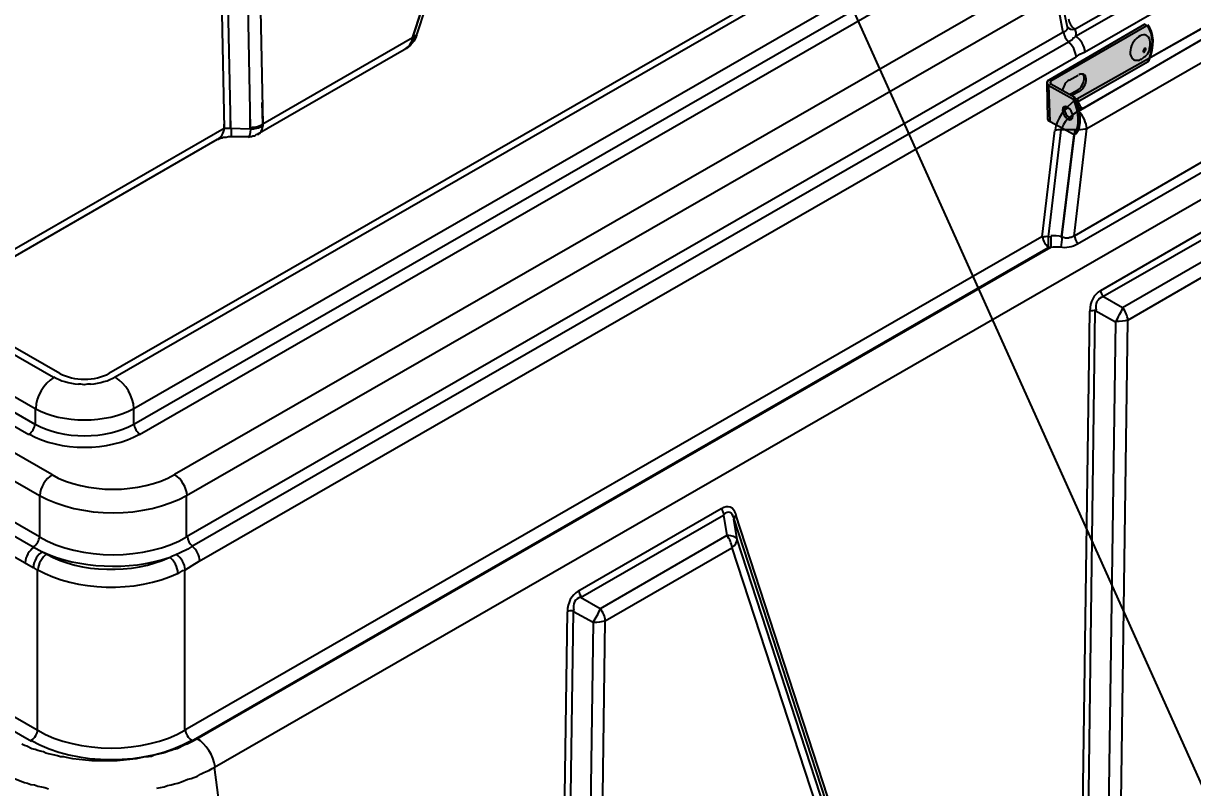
# Model space of a CAD drawing. Header units: feet. Extents: x -208 to 2089, y -974 to 342.
# Drawn here: x 799.73 to 833.36, y -572.62 to -550.63 of the extents above; entities that cross this region are included whole.
import ezdxf
from ezdxf import colors
from ezdxf.entities.mleader import LeaderData, LeaderLine
from ezdxf.math import Vec2, Vec3

# ---------------------------------------------------------------- set-up
doc = ezdxf.new("R2010")
doc.units = ezdxf.units.FT
doc.header["$MEASUREMENT"] = 0
doc.layers.add('EQUIPMENT', color=6, linetype='Continuous')
doc.layers.add('TEXT', color=1, linetype='Continuous')
doc.styles.add('NEI-A', font='arial.ttf', dxfattribs={"height": 0.1})

msp = doc.modelspace()

# ---------------------------------------------------------------- linework, layer by layer
at = {"layer": 'EQUIPMENT'}
for points in [[(855.03703, -530.28151), (802.19107, -560.70409)], [(855.20177, -530.39134), (802.37412, -560.81392)], [(803.0697, -562.46135), (855.93396, -532.02047)], [(858.51494, -534.61975), (833.30923, -549.13546), (833.12618, -549.22698), (833.08957, -549.22698), (833.05296, -549.24529), (833.03466, -549.26359), (829.99606, -551.00255), (829.95945, -551.03916), (829.92284, -551.05746), (829.90454, -551.09407), (829.88623, -551.11238), (829.81301, -551.14899), (829.79471, -551.16729), (804.57069, -565.683), (804.46086, -565.75622), (804.24121, -565.86605), (804.11307, -565.92096), (804.02155, -565.95757), (803.93002, -566.01248)], [(804.16799, -566.4701), (804.25951, -566.41519), (804.31443, -566.37858), (804.36934, -566.36027), (804.589, -566.23214), (804.79035, -566.10401), (830.01436, -551.5883), (830.12419, -551.51508), (830.25233, -551.46017), (833.29092, -549.70291), (833.41906, -549.62969), (833.52889, -549.55647), (858.7529, -535.04076), (858.95425, -534.91263), (859.17391, -534.8028), (859.22883, -534.76619), (859.26543, -534.72958), (859.32035, -534.71128), (859.35696, -534.67467)], [(806.32795, -539.48883), (806.62083, -553.52861), (806.60253, -552.90625)], [(805.54085, -539.7634), (805.98016, -539.59866), (806.25473, -553.63844), (806.25473, -553.1076)], [(805.22967, -539.94645), (805.50424, -553.65674), (805.50424, -553.52861)], [(805.39441, -539.85492), (805.68729, -553.65674), (805.68729, -553.43709)], [(803.56393, -572.63882), (803.78359, -572.60221), (803.87511, -572.5656), (803.98494, -572.5473), (804.07646, -572.51069), (804.16799, -572.49238), (804.27782, -572.45577), (804.46086, -572.38255), (804.55239, -572.36425), (804.73544, -572.29103), (804.82696, -572.23612), (804.90018, -572.19951), (804.9917, -572.1629), (805.06492, -572.12629), (805.15645, -572.07137), (805.22967, -572.03476), (860.05254, -540.45898)], [(789.04822, -557.81193), (800.19585, -564.21861), (800.19585, -565.40843), (776.91214, -551.99101), (777.09519, -548.75106)], [(829.95945, -550.80119), (832.66856, -549.24529)], [(829.02591, -549.26359), (804.07646, -563.61455)], [(829.61166, -550.0507), (829.7581, -550.72798), (829.7581, -550.74628)], [(832.0462, -550.69137), (831.99128, -550.65476), (829.22726, -552.26558)], [(829.28217, -552.39371), (829.28217, -552.28388), (832.0462, -550.69137)], [(832.08281, -551.73474), (832.11942, -551.62491), (832.15603, -551.53339), (832.17433, -551.42356), (832.19264, -551.27712), (832.21094, -551.14899), (832.19264, -551.02085), (832.17433, -550.91102), (832.13772, -550.8195), (832.08281, -550.72798), (832.0462, -550.69137)], [(830.10589, -553.1259), (833.78515, -551.00255), (830.1425, -553.1259)], [(832.11942, -551.07577), (832.11942, -551.11238), (832.13772, -551.14899), (832.13772, -551.29542)], [(829.95945, -556.75025), (830.32555, -553.65674), (834.04142, -551.51508), (834.57226, -554.07775), (829.95945, -556.75025), (829.94115, -556.75025), (829.92284, -556.76856), (829.90454, -556.76856), (829.86793, -556.78686), (829.83132, -556.78686), (829.79471, -556.80517), (829.70318, -556.80517), (829.64827, -556.78686), (829.59335, -556.78686), (829.95945, -553.82149)], [(831.97298, -551.5883), (831.89976, -551.66152)], [(831.97298, -551.5883), (832.00959, -551.57), (832.0462, -551.53339)], [(832.11942, -551.38695), (832.0462, -551.53339)], [(832.11942, -551.38695), (832.11942, -551.35034), (832.13772, -551.29542)], [(800.3972, -565.90265), (800.26906, -565.84774), (800.0128, -565.7013), (776.83892, -552.3571), (776.72909, -552.28388), (776.69248, -552.26558), (776.65587, -552.22897), (776.61926, -552.19236), (776.54604, -552.11914), (776.52774, -552.08253), (776.49113, -552.04592), (776.47282, -552.00931), (776.47282, -551.9727), (776.45452, -551.93609), (776.45452, -551.80796), (776.47282, -551.77135), (776.47282, -551.73474), (776.49113, -551.69813)], [(832.08281, -551.73474), (830.03267, -552.90625)], [(831.80823, -551.69813), (831.77163, -551.69813)], [(831.80823, -551.69813), (831.84484, -551.67983)], [(831.86315, -551.66152), (831.84484, -551.67983)], [(831.86315, -551.66152), (831.89976, -551.66152)], [(775.83216, -556.56721), (776.10673, -552.10084), (776.10673, -552.26558), (776.17995, -552.41202), (776.19825, -552.46693), (776.23486, -552.50354), (776.27147, -552.54015), (776.28978, -552.57676), (776.363, -552.64998), (776.41791, -552.68659), (776.45452, -552.7232), (776.56435, -552.79642), (799.75653, -566.14062), (800.0128, -566.28706), (800.12263, -566.36027), (800.12263, -570.97308), (776.30808, -557.26279), (776.56435, -552.79642)], [(829.22726, -552.26558), (829.19065, -552.28388), (829.17234, -552.32049), (829.17234, -552.3388)], [(829.81301, -552.26558), (830.06928, -552.11914)], [(829.17234, -552.3388), (829.19065, -553.38217)], [(829.26387, -553.45539), (829.22726, -552.41202), (829.92284, -552.79642), (829.97775, -552.75981), (829.28217, -552.37541)], [(829.83132, -552.66828), (830.03267, -552.55846), (830.08758, -552.59507), (829.88623, -552.70489)], [(830.01436, -553.80318), (830.03267, -553.74827), (830.06928, -553.69335), (830.08758, -553.63844), (830.12419, -553.492), (830.12419, -553.21743), (830.10589, -553.1259), (830.06928, -553.03438), (830.05097, -552.96116), (830.03267, -552.90625)], [(829.79471, -553.05269), (829.66657, -553.1259)], [(829.19065, -553.38217), (829.20895, -553.41878), (829.22726, -553.43709), (829.26387, -553.45539), (829.95945, -553.82149)], [(805.50424, -553.65674), (797.01081, -558.54413)], [(829.392, -553.71166), (829.02591, -556.76856), (804.36934, -570.97308), (804.36934, -566.36027)], [(829.97775, -553.69335), (829.59335, -556.78686)], [(830.01436, -553.80318), (829.95945, -553.82149)], [(800.7816, -560.70409), (792.06851, -555.70688), (791.88547, -555.79841), (800.59855, -560.81392)], [(834.82853, -555.94484), (830.70995, -558.32447)], [(791.37293, -556.69534), (800.06771, -561.71086), (800.06771, -562.16848), (790.27464, -556.51229)], [(800.54364, -563.61455), (789.41432, -557.20787), (790.0916, -556.82347), (799.88466, -562.46135)], [(804.55239, -571.28427), (829.20895, -557.07974), (829.28217, -557.07974), (804.71713, -571.22935), (804.57069, -571.30257), (804.51578, -571.33918), (804.44256, -571.37579), (804.36934, -571.39409), (804.14968, -571.50392), (804.05816, -571.52223), (803.98494, -571.55884), (803.91172, -571.57714), (803.8202, -571.61375), (803.74698, -571.63206), (803.65545, -571.65036), (803.49071, -571.68697), (803.41749, -571.72358), (803.32597, -571.74189), (803.23444, -571.74189), (803.14292, -571.76019), (802.97817, -571.7968), (802.42903, -571.85171), (801.69684, -571.85171), (801.14769, -571.7968), (800.96465, -571.76019), (800.89143, -571.74189), (800.7999, -571.74189), (800.70838, -571.70528), (800.63516, -571.68697), (800.45211, -571.65036), (800.37889, -571.63206), (800.30567, -571.59545), (800.21415, -571.57714), (800.14093, -571.55884), (800.06771, -571.52223), (799.97619, -571.50392), (799.82975, -571.4307), (799.75653, -571.4124), (799.68331, -571.37579)], [(776.12503, -557.55567), (799.95788, -571.28427)], [(830.39877, -558.91022), (830.10589, -579.35668), (825.78596, -581.84614), (820.2213, -564.76776)], [(801.66023, -561.01527), (801.56871, -561.01527), (801.47718, -561.03358), (801.38566, -561.01527), (801.31244, -561.01527)], [(819.80029, -564.60301), (815.68171, -566.98264)], [(815.37052, -567.56839), (815.07765, -588.01485), (807.86556, -592.17004), (805.22967, -572.03476)], [(815.2607, -587.99655), (815.55357, -567.55009), (816.12102, -567.86127), (815.82814, -588.03316), (815.2607, -588.03316)], [(799.20739, -572.25442), (799.75653, -572.47408), (799.84805, -572.49238), (799.93958, -572.52899), (800.04941, -572.5473), (800.14093, -572.58391), (800.25076, -572.60221), (800.34228, -572.62052), (800.45211, -572.65713)]]:
    msp.add_lwpolyline(points, dxfattribs=at)
for points in [[(802.90496, -562.16848), (802.90496, -561.71086), (855.73261, -531.28828), (855.76922, -531.72759)], [(829.62996, -550.89272), (804.42425, -565.40843), (804.42425, -564.21861), (829.392, -549.84935), (829.392, -549.86765), (829.42861, -549.97748), (829.46522, -550.069), (829.48353, -550.16053), (829.52013, -550.27036)], [(830.78317, -558.48921), (834.90175, -556.12789), (834.99327, -556.71365), (831.35061, -558.8187)], [(835.13971, -557.06144), (840.61284, -573.82863), (831.22248, -579.24685), (831.49705, -559.16649)], [(815.75493, -567.14738), (819.87351, -564.78606), (819.96503, -565.37182), (816.32237, -567.47687)], [(820.11147, -565.71961), (825.5846, -582.4868), (816.19424, -587.88672), (816.46881, -567.82466)]]:
    msp.add_lwpolyline(points, close=True, dxfattribs=at)
for points in [[(816.92334, -533.09059, 0.18088695), (816.50542, -533.63129), (810.92246, -551.03916), (811.17873, -550.25205)], [(811.28855, -550.19714), (811.05059, -550.92933, -0.2052577), (810.6845, -551.38695), (806.45609, -553.82149), (806.41948, -553.83979), (806.40117, -553.8581), (806.36456, -553.8764), (806.32795, -553.8764), (806.29134, -553.89471), (805.63237, -553.89471), (805.55915, -553.91301), (805.46763, -553.91301), (805.44932, -553.93132), (805.39441, -553.93132), (805.3761, -553.94962), (805.3578, -553.94962), (805.33949, -553.96793), (805.30288, -553.96793), (797.19386, -558.65395)], [(829.96865, -552.83706, -0.02832302), (830.03267, -552.79642), (833.67532, -550.74628), (832.11942, -551.62491)], [(810.92246, -551.03916), (806.62083, -553.52861, -0.03301277), (806.61613, -553.5823)], [(806.25067, -553.63818, -0.04552843), (806.25473, -553.67505), (805.68729, -553.65674, -0.02527617), (805.50906, -553.64342)], [(830.06928, -553.69335), (829.57505, -553.69335), (829.20895, -556.76856), (829.28279, -556.75998, 0.01469613), (829.28457, -557.06786, -0.033005), (829.55674, -557.06144, 0.18567766), (830.05097, -556.96991), (834.66378, -554.31572), (834.70039, -554.29741), (834.737, -554.2608), (834.77361, -554.2425), (834.84683, -554.16928), (834.86514, -554.13267), (834.86514, -554.11436), (834.90175, -554.07775), (834.90175, -554.05945), (834.92005, -554.02284), (834.92005, -553.98623)]]:
    msp.add_lwpolyline(points, format="xyb", dxfattribs=at)
for points in [[(830.28894, -579.33838), (830.56351, -558.89192), (831.14926, -559.2214), (830.85639, -579.37499), (830.28894, -579.37499, -0.0316734)], [(825.73104, -581.99257), (825.74935, -582.32206), (820.25791, -565.48164), (820.16638, -564.89589), (825.73104, -581.97427, -0.00494149)]]:
    msp.add_lwpolyline(points, format="xyb", close=True, dxfattribs=at)
for centre, radius, start, end in [((809.83938, -550.76304), 1.13402, 342.896367, 346.138981), ((834.50592, -556.84993), 5.29711, 179.026978, 182.394842), ((829.29052, -558.83764), 2.09715, 81.453537, 90.194735), ((828.78159, -557.67932), 2.81591, 327.229632, 336.355934), ((813.75335, -566.33749), 2.81591, 327.229632, 336.355934)]:
    msp.add_arc(centre, radius, start, end, dxfattribs=at)
for points in [[(829.7975, -550.49514), (829.80256, -550.60478), (829.87972, -550.73549), (829.97201, -550.79075)], [(810.93594, -551.02397), (811.00281, -550.99929), (811.04716, -550.95917), (811.06329, -550.90874)], [(829.65107, -550.87954), (829.65553, -550.97634), (829.7167, -551.09176), (829.79734, -551.15555)], [(829.65719, -550.87362), (829.74302, -550.83777), (829.78579, -550.78225), (829.77327, -550.72289)], [(829.76562, -550.73161), (829.80645, -550.78968), (829.88528, -550.81433), (829.97064, -550.79574)], [(830.00059, -550.98899), (830.02603, -550.92097), (830.016, -550.85054), (829.97172, -550.78628)], [(832.12009, -551.07078), (832.06979, -550.94446), (831.93718, -550.92024), (831.80306, -551.01288)], [(832.10776, -551.71483), (832.27628, -551.29458), (832.26339, -550.88243), (832.07498, -550.66698)], [(810.69597, -551.37898), (810.80315, -551.31751), (810.87978, -551.21909), (810.918, -551.0938)], [(810.92811, -551.09487), (810.99325, -551.06344), (811.03852, -551.01637), (811.05866, -550.95913)], [(830.01005, -551.57706), (830.00384, -551.42973), (829.91102, -551.25444), (829.78807, -551.15786)], [(830.26632, -551.44893), (830.25929, -551.28206), (830.1421, -551.08359), (830.00128, -551.00006)], [(831.80306, -551.01288), (831.66895, -551.10552), (831.57052, -551.28934), (831.56775, -551.45232)], [(831.56775, -551.45232), (831.56498, -551.6153), (831.65864, -551.71225), (831.79166, -551.6841)], [(831.95793, -551.38314), (831.94122, -551.41433), (831.93852, -551.44542), (831.95189, -551.45258)], [(831.95189, -551.45258), (831.96525, -551.45974), (831.98963, -551.44026), (832.00634, -551.40906)], [(832.01237, -551.33962), (831.99901, -551.33246), (831.97463, -551.35195), (831.95793, -551.38314)], [(832.00634, -551.40906), (832.02304, -551.37787), (832.02574, -551.34678), (832.01237, -551.33962)], [(829.23404, -552.2485), (829.15186, -552.29664), (829.15186, -552.372), (829.23405, -552.41682)], [(829.81255, -552.25715), (829.71772, -552.31035), (829.63858, -552.43297), (829.6218, -552.55269)], [(830.30008, -552.23387), (830.29476, -552.10284), (830.19942, -552.0477), (830.08712, -552.11071)], [(830.10635, -552.58519), (830.21866, -552.52219), (830.30539, -552.36489), (830.30008, -552.23387)], [(830.22695, -552.3187), (830.25863, -552.22022), (830.24898, -552.12844), (830.20193, -552.08085)], [(829.29881, -552.28607), (829.25232, -552.31206), (829.25226, -552.35264), (829.29868, -552.3767)], [(830.05144, -552.54858), (830.12754, -552.50589), (830.19526, -552.41719), (830.22695, -552.3187)], [(829.97902, -552.84115), (829.67229, -553.06776), (829.44453, -553.40635), (829.41007, -553.68696)], [(829.96117, -553.81999), (830.12587, -553.59997), (830.11069, -553.18986), (829.92258, -552.77734)], [(830.01609, -553.80168), (830.18078, -553.58166), (830.1656, -553.17156), (829.9775, -552.75904)], [(829.97944, -552.8384), (829.99496, -552.93031), (830.06888, -553.04236), (830.15433, -553.10353)], [(830.05377, -552.80155), (830.05835, -552.90086), (830.12253, -553.01933), (830.20562, -553.08185)], [(830.15585, -553.11391), (829.84693, -553.26578), (829.61888, -553.49441), (829.58615, -553.68503)], [(829.6622, -553.02586), (829.60525, -553.05865), (829.60612, -553.16691), (829.66414, -553.26765)], [(829.69455, -553.01006), (829.66114, -553.05713), (829.67122, -553.14798), (829.71906, -553.23105)], [(829.87036, -553.1489), (829.81234, -553.04815), (829.71914, -552.99306), (829.6622, -553.02586)], [(829.66414, -553.26765), (829.72216, -553.3684), (829.81536, -553.42349), (829.8723, -553.39069)], [(829.71906, -553.23105), (829.7669, -553.31411), (829.84042, -553.36842), (829.8979, -553.36316)], [(829.8723, -553.39069), (829.92925, -553.3579), (829.92838, -553.24964), (829.87036, -553.1489)], [(830.31972, -553.65769), (830.31285, -553.4868), (830.21846, -553.28477), (830.08173, -553.14831)], [(806.25764, -553.65842), (806.38823, -553.66892), (806.51429, -553.64056), (806.6089, -553.57939)], [(806.27437, -553.62019), (806.40785, -553.62053), (806.53668, -553.58132), (806.63253, -553.51118)], [(806.47643, -553.83076), (806.54596, -553.79054), (806.59557, -553.70697), (806.62017, -553.58864)], [(829.19074, -553.36097), (829.19166, -553.39182), (829.21375, -553.42083), (829.25235, -553.44188)], [(805.31568, -553.96295), (805.41842, -553.90378), (805.48711, -553.79124), (805.51238, -553.64068)], [(805.70197, -553.66078), (805.70226, -553.81183), (805.7036, -553.89465), (805.70575, -553.89467)], [(806.19478, -553.90641), (806.23169, -553.90689), (806.25796, -553.82355), (806.26897, -553.67106)], [(829.58203, -553.69255), (829.51687, -553.68635), (829.45462, -553.69109), (829.40895, -553.70573)], [(830.0709, -553.68181), (830.16747, -553.68272), (830.25593, -553.67096), (830.32517, -553.648)], [(829.21593, -556.76776), (829.15078, -556.76155), (829.08852, -556.76629), (829.04286, -556.78093)], [(829.04701, -556.77369), (829.05206, -556.88333), (829.12922, -557.01403), (829.22152, -557.0693)], [(829.61238, -556.77717), (829.59299, -556.87154), (829.57814, -556.98592), (829.57559, -557.06061)], [(829.96225, -556.73708), (829.96568, -556.81141), (830.0029, -556.89886), (830.05935, -556.96519)], [(830.71868, -558.31579), (830.52504, -558.42726), (830.40897, -558.64487), (830.40584, -558.90231)], [(830.71574, -558.3224), (830.72455, -558.37939), (830.75072, -558.44102), (830.78847, -558.49372)], [(830.79446, -558.49538), (830.62538, -558.546), (830.54854, -558.69038), (830.58736, -558.88452)], [(830.57634, -558.89196), (830.51081, -558.89083), (830.44759, -558.89841), (830.40056, -558.91305)], [(831.50374, -559.16226), (831.48632, -559.04586), (831.43323, -558.9202), (831.35616, -558.81294)], [(831.15083, -559.203), (831.28431, -559.20533), (831.41312, -559.18925), (831.50893, -559.1583)], [(800.60674, -560.82049), (800.32381, -560.9828), (800.09214, -561.37482), (800.08279, -561.70708)], [(800.60022, -560.80379), (800.79211, -560.91432), (801.04098, -560.98599), (801.30949, -561.00805)], [(800.78131, -560.70019), (801.17083, -560.92505), (801.80184, -560.92505), (802.19135, -560.70019)], [(801.66306, -561.00806), (801.93161, -560.98601), (802.18053, -560.91434), (802.37245, -560.80379)], [(802.90818, -561.70708), (802.89883, -561.37482), (802.66716, -560.9828), (802.38424, -560.82049)], [(800.06984, -561.71108), (800.8524, -562.1501), (802.12026, -562.1501), (802.90283, -561.71108)], [(799.89041, -562.45091), (799.9827, -562.39565), (800.05986, -562.26494), (800.06491, -562.1553)], [(800.06984, -562.15799), (800.85241, -562.61129), (802.12026, -562.61129), (802.90283, -562.15799)], [(802.90775, -562.1553), (802.91281, -562.26494), (802.98997, -562.39565), (803.08226, -562.45091)], [(799.90168, -562.45), (800.77715, -562.95327), (802.19552, -562.95327), (803.07099, -562.45)], [(800.55725, -563.61744), (800.3679, -563.72925), (800.21068, -563.99548), (800.20167, -564.21956)], [(800.54429, -563.61528), (801.51982, -564.17566), (803.10028, -564.17566), (804.07581, -563.61528)], [(804.43673, -564.21956), (804.42772, -563.99548), (804.2705, -563.72925), (804.08116, -563.61744)], [(800.19501, -564.21225), (801.36351, -564.8797), (803.25659, -564.8797), (804.42509, -564.21225)], [(820.22914, -564.76139), (820.15898, -564.54474), (820.00236, -564.48359), (819.80703, -564.59657)], [(819.82438, -564.60094), (819.8332, -564.65794), (819.85936, -564.71956), (819.89712, -564.77226)], [(820.17203, -564.87441), (820.11658, -564.6882), (820.0099, -564.64694), (819.88452, -564.76322)], [(820.24218, -564.77023), (820.19807, -564.80689), (820.17381, -564.84854), (820.17475, -564.88601)], [(800.02381, -565.68761), (800.11408, -565.63035), (800.1881, -565.50247), (800.19305, -565.39525)], [(804.44536, -565.39525), (804.44982, -565.49205), (804.51099, -565.60747), (804.59163, -565.67126)], [(820.11815, -565.71538), (820.10073, -565.59897), (820.04765, -565.47332), (819.97057, -565.36606)], [(820.25943, -565.47265), (820.22564, -565.41123), (820.12071, -565.36994), (819.97661, -565.36135)], [(800.03614, -565.70373), (799.89844, -565.79032), (799.78602, -565.9845), (799.77915, -566.14768)], [(800.19501, -565.40966), (801.36351, -566.09139), (803.25659, -566.09139), (804.42509, -565.40966)], [(804.80434, -566.09277), (804.79813, -565.94544), (804.70531, -565.77014), (804.58237, -565.67356)], [(820.12283, -565.71094), (820.21249, -565.63567), (820.26161, -565.54992), (820.25937, -565.47257)], [(800.28215, -565.82695), (800.14133, -565.91048), (800.02414, -566.10895), (800.01711, -566.27581)], [(800.41028, -565.90017), (800.26947, -565.9837), (800.15228, -566.18217), (800.14524, -566.34903)], [(800.27739, -565.83794), (801.31784, -566.31974), (802.76247, -566.38546), (803.92073, -566.00367)], [(800.39882, -565.90027), (801.35596, -566.44991), (802.88269, -566.49173), (803.92638, -565.99688)], [(804.17576, -566.45206), (804.16989, -566.28436), (804.06458, -566.08044), (803.9373, -565.99034)], [(804.38518, -566.34801), (804.37752, -566.19018), (804.26959, -566.00247), (804.13503, -565.91294)], [(800.14009, -566.35391), (801.23064, -566.97684), (802.97017, -567.02423), (804.15932, -566.46341)], [(815.69044, -566.97396), (815.4968, -567.08543), (815.38073, -567.30304), (815.3776, -567.56048)], [(815.7058, -566.96226), (815.71462, -567.01926), (815.74078, -567.08088), (815.77854, -567.13358)], [(815.76622, -567.13524), (815.59714, -567.18587), (815.5203, -567.33025), (815.55912, -567.52439)], [(815.5481, -567.53183), (815.48257, -567.53069), (815.41934, -567.53828), (815.37232, -567.55292)], [(816.4755, -567.82043), (816.45808, -567.70403), (816.40499, -567.57837), (816.32791, -567.47111)], [(816.12259, -567.86117), (816.25607, -567.8635), (816.38488, -567.84742), (816.48069, -567.81647)], [(799.96363, -571.25552), (800.05592, -571.20025), (800.13308, -571.06955), (800.13813, -570.95991)], [(800.1401, -570.97432), (801.30859, -571.65605), (803.20168, -571.65605), (804.37017, -570.97432)], [(804.39044, -570.95991), (804.3955, -571.06955), (804.47266, -571.20025), (804.56495, -571.25552)], [(799.95899, -571.26633), (801.22755, -571.99803), (803.28272, -571.99803), (804.55128, -571.26633)], [(805.24361, -572.01517), (805.19965, -571.69996), (804.98198, -571.36375), (804.72725, -571.21761)]]:
    msp.add_open_spline(points, degree=3, dxfattribs=at)
for points in [[(831.99128, -550.65476), (832.0462, -550.69137), (829.22726, -552.26558)], [(832.0462, -550.69137), (829.22726, -552.26558), (832.08281, -550.72798)], [(832.08281, -550.72798), (832.13772, -550.8195), (829.22726, -552.26558)], [(832.13772, -550.8195), (829.22726, -552.26558), (832.17433, -550.91102)], [(832.17433, -550.91102), (832.19264, -551.02085), (829.22726, -552.26558)], [(832.19264, -551.02085), (829.22726, -552.26558), (832.21094, -551.14899)], [(832.21094, -551.14899), (832.19264, -551.27712), (829.22726, -552.26558)], [(832.19264, -551.27712), (829.22726, -552.26558), (832.17433, -551.42356)], [(832.17433, -551.42356), (832.15603, -551.53339), (829.22726, -552.26558)], [(832.15603, -551.53339), (829.22726, -552.26558), (832.11942, -551.62491)], [(832.11942, -551.62491), (832.08281, -551.73474), (829.22726, -552.26558)], [(832.08281, -551.73474), (829.22726, -552.26558), (830.03267, -552.90625)], [(830.03267, -552.90625), (829.19065, -552.28388), (829.22726, -552.26558)], [(829.17234, -552.32049), (830.03267, -552.90625), (829.19065, -552.28388)], [(830.03267, -552.90625), (829.17234, -552.3388), (829.17234, -552.32049)], [(829.19065, -553.38217), (830.03267, -552.90625), (829.17234, -552.3388)], [(830.03267, -552.90625), (830.05097, -552.96116), (829.19065, -553.38217)], [(830.05097, -552.96116), (829.19065, -553.38217), (830.06928, -553.03438)], [(830.06928, -553.03438), (830.10589, -553.1259), (829.19065, -553.38217)], [(830.10589, -553.1259), (829.19065, -553.38217), (830.12419, -553.21743)], [(829.19065, -553.38217), (830.12419, -553.30895), (830.12419, -553.21743)], [(830.12419, -553.40048), (829.19065, -553.38217), (830.12419, -553.30895)], [(829.20895, -553.41878), (830.12419, -553.40048), (829.19065, -553.38217)], [(830.12419, -553.492), (829.20895, -553.41878), (830.12419, -553.40048)], [(829.22726, -553.43709), (830.12419, -553.492), (829.20895, -553.41878)], [(829.22726, -553.43709), (829.26387, -553.45539), (830.12419, -553.492)], [(829.26387, -553.45539), (830.12419, -553.492), (829.95945, -553.82149)], [(830.12419, -553.492), (829.95945, -553.82149), (830.10589, -553.56522)], [(830.10589, -553.56522), (830.08758, -553.63844), (829.95945, -553.82149)], [(830.08758, -553.63844), (829.95945, -553.82149), (830.06928, -553.69335)], [(830.06928, -553.69335), (830.03267, -553.74827), (829.95945, -553.82149)], [(830.03267, -553.74827), (829.95945, -553.82149), (830.01436, -553.80318)]]:
    msp.add_solid(points, dxfattribs=at)

# ---------------------------------------------------------------- leaders
at = {"layer": 'TEXT'}
ml = msp.add_multileader_mtext('Standard', dxfattribs=at)
ml.set_content('{\\H1.08333x;2 POS. 35kV 600 A,P JUNCTION INSERT SEE DETAIL 1.}', color=256, style='NEI-A')
ml.set_leader_properties()
ml.build(insert=Vec2(0, 0))
ml.multileader.update_dxf_attribs({"dogleg_length": 0.0625, "arrow_head_size": 2.5, "scale": 20})
ctx = ml.context
ctx.base_point, ctx.scale, ctx.char_height, ctx.arrow_head_size, ctx.landing_gap_size, ctx.plane_origin = Vec3(840.08622, -584.15422), 20, 2, 2.5, 1.5, Vec3(795.9645, -563.82487)
notes = []
notes.append((ctx, [(0, (1, 1, 0), (838.83622, -584.15422), (1, 0), 1.25, [(0, [(815.23018, -531.62117)], 0, [])])]))
ctx.mtext.insert, ctx.mtext.width, ctx.mtext.line_spacing_factor, ctx.mtext.flow_direction = Vec3(841.58622, -583.13575), 32.8297529, 0.9, 5
for ctx, leaders in notes:
    for number, flags, end, landing, length, lines in leaders:
        leader = LeaderData()
        leader.index, (leader.has_last_leader_line, leader.has_dogleg_vector, leader.attachment_direction) = number, flags
        leader.last_leader_point, leader.dogleg_vector, leader.dogleg_length = Vec3(end), Vec3(landing), length
        for number, points, colour, breaks in lines:
            line = LeaderLine()
            line.index, line.vertices, line.color, line.breaks = number, Vec3.list(points), colors.encode_raw_color(colour), breaks
            leader.lines.append(line)
        ctx.leaders.append(leader)

doc.saveas('drawing.dxf')
